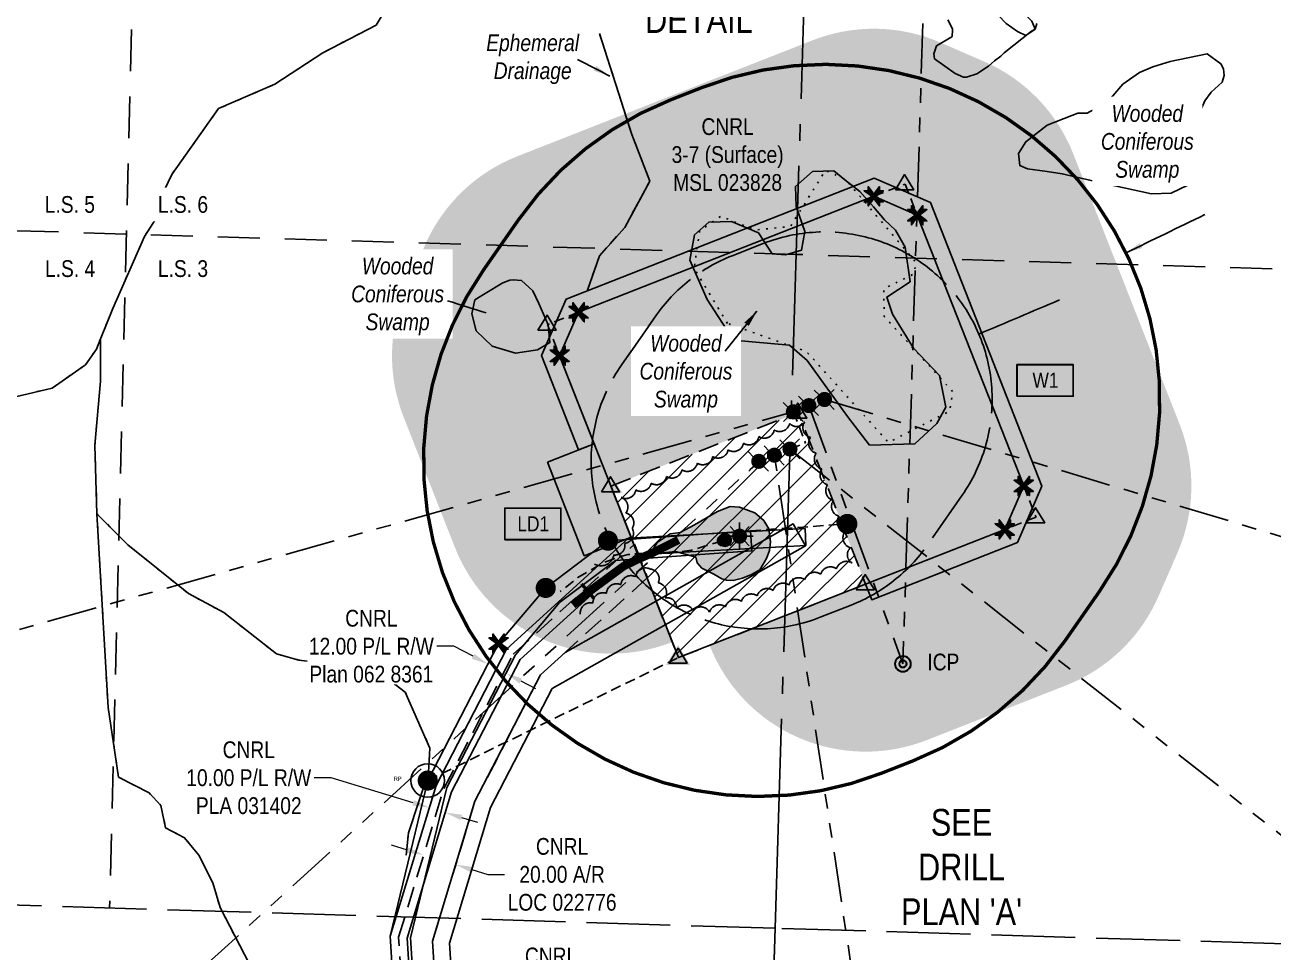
# Model space of a CAD drawing. Extents: x 357117 to 366258, y 6049523 to 6057149.
# Drawn here: x 357695 to 358439, y 6052870 to 6053423 of the extents above; entities that cross this region are included whole.
import ezdxf
from ezdxf.enums import TextEntityAlignment as Align

# ---------------------------------------------------------------- set-up
doc = ezdxf.new("R2018")
doc.units = 0
doc.header["$LTSCALE"] = 5
doc.header["$PDSIZE"] = 0.5
for name, pattern in [('0', [1, 1, 0]), ('foc-ACCESSROAD', [3.75, 2.5, -1.25]), ('foc-BUFFER', [16.75, 15, -1.75]), ('foc-DRILLPATH', [14.75, 6, -1.75, 1.75, -1.75, 1.75, -1.75]), ('foc-LSD', [8, 5, -3]), ('foc-QUARTERLINE', [33, 25, -3, 2, -3]), ('foc-TIELINE', [1.875, 1.25, -0.625]), ('foc-TOPO', [1, 0.2, -0.8]), ('foc-TRAV', [1.875, 1.25, -0.625]), ('foc-UNSURVEYED', [12.5, 10, -2.5]), ('foc-WHEELTRACKS', [2, 0.4, -1.6]), ('UG_PIPE', [1.875, 1.25, -0.625])]:
    doc.linetypes.add(name, pattern=pattern)
doc.layers.get('Defpoints').update_dxf_attribs({"color": 9})
for name, color, linetype in [('35', 37, 'Continuous'), ('AS-PIPE-UG', 44, 'UG_PIPE'), ('AS-ROADS', 254, 'Continuous'), ('AS-SYMBOL', 7, 'Continuous'), ('AUX-BUFFER', 7, 'foc-BUFFER'), ('C-AR', 13, 'foc-ACCESSROAD'), ('C-RW', 13, 'Continuous'), ('C-WS', 13, 'foc-ACCESSROAD'), ('C-WS-S', 8, 'Continuous'), ('L-BD', 7, 'Continuous'), ('L-DETAIL-T', 3, 'Continuous'), ('L-MON', 1, 'Continuous'), ('L-QSEC', 8, 'foc-QUARTERLINE'), ('L-SECTION-LSD', 7, 'foc-LSD'), ('L-TIE', 7, 'foc-TIELINE'), ('L-USEC', 7, 'foc-UNSURVEYED'), ('P-BUFFER-H 30m', 51, 'Continuous'), ('P-PDRILLPATH', 12, 'foc-DRILLPATH'), ('P-PROPOSED', 10, 'Continuous'), ('P-PROPOSED-EXISTING-H', 59, 'Continuous'), ('P-PROPOSED-H', 21, 'Continuous'), ('P-TEMP-BLOCKS', 250, 'Continuous'), ('P-TEMP-BLUE', 146, 'Continuous'), ('P-TRAV', 4, 'foc-TRAV'), ('T-BUSH', 110, '0'), ('T-TIE', 201, 'foc-TIELINE'), ('T-VEGETATION CHANGE', 104, 'foc-TOPO'), ('T-WATER-P3', 160, 'foc-WHEELTRACKS'), ('WATERCOURSE', 146, 'foc-TIELINE'), ('WETLAND', 143, 'Continuous'), ('WETLAND-T', 146, 'Continuous')]:
    doc.layers.add(name, color=color, linetype=linetype)
for name, color, linetype, lineweight in [('AS-GENERAL', 48, 'Continuous', 18), ('C-AR-T', 13, 'Continuous', 9), ('C-RW-T', 13, 'Continuous', 9), ('C-WS-T', 13, 'Continuous', 9)]:
    doc.layers.add(name, color=color, linetype=linetype, lineweight=lineweight)
doc.layers.add('P-TEMP-BLUE-H', color=7, linetype='Continuous', true_color=0x99e6ff)
doc.styles.add('100L', font='ARIALN.TTF', dxfattribs={"height": 11})
doc.styles.add('80CG', font='ARIALN.TTF', dxfattribs={"height": 10})
doc.styles.add('80L', font='ARIALN.TTF', dxfattribs={"height": 10})
doc.styles.add('foc-LtypeFont', font='ARIALN.TTF', dxfattribs={"height": 7.35})
doc.styles.get("Standard").update_dxf_attribs({"font": 'ARIALN.TTF'})
doc.linetypes.add('foc-TOPO-flowdirection-NOLINE', pattern='A,0,[">",foc-LtypeFont,S=0.3,R=0,X=0,Y=-0.945],-20,[">",foc-LtypeFont,S=0.3,R=0,X=0,Y=-0.945],0', length=20)
doc.dimstyles.new('CG2011', dxfattribs={"dimscale": 5, "dimtxt": 9, "dimasz": 2, "dimexe": 0.2, "dimexo": 0.0625, "dimgap": 0.5, "dimtad": 0, "dimtih": 1, "dimtoh": 1, "dimzin": 0, "dimdsep": 46, "dimtxsty": '80CG', "dimcen": 0.1, "dimse1": 1, "dimse2": 1, "dimclrd": 256, "dimclrt": 256, "dimaunit": 1, "dimadec": 4, "dimazin": 0, "dimtfac": 0.06, "dimtofl": 0, "dimtmove": 0, "dimatfit": 1, "dimfxl": 0.2, "dimtolj": 1, "dimtzin": 0, "dimlwd": -1, "dimarcsym": 0})
doc.dimstyles.new('Compass 5 000', dxfattribs={"dimscale": 5, "dimtxt": 9, "dimasz": 2, "dimexe": 0.2, "dimexo": 0.0625, "dimgap": 0.5, "dimtad": 0, "dimtih": 1, "dimtoh": 1, "dimzin": 0, "dimdsep": 46, "dimtxsty": '80CG', "dimcen": 0.1, "dimse1": 1, "dimse2": 1, "dimclrd": 256, "dimclrt": 256, "dimaunit": 1, "dimadec": 4, "dimazin": 0, "dimtfac": 0.06, "dimtofl": 0, "dimtmove": 0, "dimatfit": 1, "dimfxl": 0.2, "dimtolj": 1, "dimtzin": 0, "dimlwd": -1, "dimarcsym": 0})

# ---------------------------------------------------------------- blocks, each defined once
blk = doc.blocks.new('fdia')
at = {"color": 255, "const_width": 1}
blk.add_lwpolyline([(-0.5, 0, 1), (0.5, 0, 1)], format="xyb", close=True, dxfattribs=at)
blk = doc.blocks.new('Fdiaa')
blk.add_blockref('fdia', (0, 0))
blk = doc.blocks.new('fdib')
at = {"color": 1, "const_width": 1.6}
blk.add_lwpolyline([(-0.4, 0, 1), (0.4, 0, 1)], format="xyb", close=True, dxfattribs=at)
at = {"color": 1}
blk.add_circle((0, 0), 0.8, dxfattribs=at)
blk = doc.blocks.new('Fdibb')
blk.add_blockref('fdib', (0, 0))
blk = doc.blocks.new('fdicc')
for name in ['Fdibb', 'Fdiaa']:
    blk.add_blockref(name, (0, 0))
blk = doc.blocks.new('FDI')
blk.add_blockref('fdicc', (0, 0))
blk = doc.blocks.new('TRIA')
blk.add_hatch(color=255).paths.add_polyline_path([(-0.04, 1.52), (-1.47, -0.87), (1.39, -0.87)])
blk = doc.blocks.new('TRIAA')
blk.add_blockref('TRIA', (0, 0))
blk = doc.blocks.new('TRIB')
at = {"color": 1}
blk.add_lwpolyline([(-1.12, -0.67), (-0.04, 1.13), (1.04, -0.67)], close=True, dxfattribs=at)
blk = doc.blocks.new('TRIBB')
blk.add_blockref('TRIB', (0, 0))
blk = doc.blocks.new('TRICC')
for name in ['TRIAA', 'TRIBB']:
    blk.add_blockref(name, (0, 0))
blk = doc.blocks.new('plspike')
blk.add_blockref('TRICC', (0, 0))
blk = doc.blocks.new('PIG')
h = blk.add_hatch(color=255)
h.dxf.hatch_style = 1
edge = h.paths.add_edge_path()
edge.add_arc((0, 0), 0.85, 0, 360)
at = {"layer": 'AS-SYMBOL'}
h = blk.add_hatch(color=13, dxfattribs=at)
h.dxf.hatch_style = 1
h.paths.add_polyline_path([(-0.1, 0, 1), (-0.55, 0, 1)])
h = blk.add_hatch(color=13, dxfattribs=at)
h.dxf.hatch_style = 1
h.paths.add_polyline_path([(0.1, 0, 1), (0.55, 0, 1)])
at = {"layer": 'AS-SYMBOL', "color": 13}
for centre, radius in [((0, 0), 0.75), ((-0.33, 0), 0.225), ((0.33, 0), 0.225)]:
    blk.add_circle(centre, radius, dxfattribs=at)
blk = doc.blocks.new('RISER')
h = blk.add_hatch(color=255)
h.dxf.hatch_style = 1
edge = h.paths.add_edge_path()
edge.add_arc((0, 0), 0.7, 0, 360)
blk.add_hatch(color=13).paths.add_polyline_path([(0.58, -0.15), (-0.58, -0.15, 0.774597)])
at = {"color": 13}
blk.add_line((-0.58, -0.15), (0.58, -0.15), dxfattribs=at)
blk.add_circle((0, 0), 0.6, dxfattribs=at)
blk = doc.blocks.new('WC')
at = {"layer": 'L-MON'}
h = blk.add_hatch(color=255, dxfattribs=at)
h.dxf.hatch_style = 1
edge = h.paths.add_edge_path()
edge.add_arc((0, 0), 0.9, 0, 360)
at = {"layer": 'L-MON', "color": 240, "flags": 128}
for points in [[(-0.62, 0.5), (-1.23, 1.12)], [(0.52, 0.61), (1.13, 1.21)], [(-1.18, -1.18), (-0.56, -0.57)], [(1.16, -1.18), (0.56, -0.57)]]:
    blk.add_lwpolyline(points, dxfattribs=at)
at = {"layer": 'L-MON', "color": 240}
for radius in [0.8, 0.373]:
    blk.add_circle((0, 0), radius, dxfattribs=at)
blk = doc.blocks.new('TEMP')
h = blk.add_hatch(color=255)
h.dxf.hatch_style = 1
h.paths.add_polyline_path([(0, 0.25), (-0.67, 1.15), (-0.67, 0.67), (-1.15, 0.67), (-0.25, 0), (-1.15, -0.67), (-0.67, -0.67), (-0.67, -1.15), (0, -0.25), (0.67, -1.15), (0.67, -0.67), (1.15, -0.67), (0.25, 0), (1.15, 0.67), (0.67, 0.67), (0.67, 1.15)])
h.paths.add_polyline_path([(0.57, 0.85), (0.57, 0.57), (0.85, 0.57), (0.08, 0), (0.85, -0.57), (0.57, -0.57), (0.57, -0.85), (0, -0.08), (-0.57, -0.85), (-0.57, -0.57), (-0.85, -0.57), (-0.08, 0), (-0.85, 0.57), (-0.57, 0.57), (-0.57, 0.85), (0, 0.08)], flags=16)
h = blk.add_hatch(color=1)
h.dxf.hatch_style = 1
h.paths.add_polyline_path([(0, 0.08), (-0.57, 0.85), (-0.57, 0.57), (-0.85, 0.57), (-0.08, 0), (-0.85, -0.57), (-0.57, -0.57), (-0.57, -0.85), (0, -0.08), (0.57, -0.85), (0.57, -0.57), (0.85, -0.57), (0.08, 0), (0.85, 0.57), (0.57, 0.57), (0.57, 0.85)])
at = {"color": 1}
for p, q in [((-0.08, 0), (0.08, 0)), ((0, 0.08), (0, -0.08))]:
    blk.add_line(p, q, dxfattribs=at)
at = {"color": 255, "flags": 128}
blk.add_lwpolyline([(-0.25, 0), (-1.15, 0.67), (-0.67, 0.67), (-0.67, 1.15), (0, 0.25), (0.67, 1.15), (0.67, 0.67), (1.15, 0.67), (0.25, 0), (1.15, -0.67), (0.67, -0.67), (0.67, -1.15), (0, -0.25), (-0.67, -1.15), (-0.67, -0.67), (-1.15, -0.67)], close=True, dxfattribs=at)
at = {"color": 1, "flags": 128}
blk.add_lwpolyline([(-0.08, 0), (-0.85, 0.57), (-0.57, 0.57), (-0.57, 0.85), (0, 0.08), (0.57, 0.85), (0.57, 0.57), (0.85, 0.57), (0.08, 0), (0.85, -0.57), (0.57, -0.57), (0.57, -0.85), (0, -0.08), (-0.57, -0.85), (-0.57, -0.57), (-0.85, -0.57)], close=True, dxfattribs=at)
blk = doc.blocks.new('*D47')
at = {"layer": 'C-RW-T', "transparency": 16777216}
for p, q in [((357950.49, 6053052.23), (357940.49, 6053052.23)), ((357962.06, 6053046.25), (357950.49, 6053052.23)), ((357990.48, 6053031.55), (357999.36, 6053026.96))]:
    blk.add_line(p, q, dxfattribs=at)
for points in [[(357962.82, 6053047.73), (357961.29, 6053044.77), (357970.94, 6053041.65)], [(357991.24, 6053033.03), (357989.71, 6053030.07), (357981.6, 6053036.15)]]:
    blk.add_solid(points, dxfattribs=at)
at = {"layer": 'Defpoints', "color": 0, "transparency": 16777216}
for p in [(357970.94, 6053041.65), (357960.19, 6053020.87), (357970.85, 6053015.36)]:
    blk.add_point(p, dxfattribs=at)
at = {"layer": 'C-RW-T', "transparency": 16777216, "insert": (357901.4, 6053052.23), "char_height": 10, "attachment_point": 5, "style": '80CG', "bg_fill": 3, "box_fill_scale": 1.1, "bg_fill_color": 256, "bg_fill_true_color": 13158600, "bg_fill_transparency": 0}
blk.add_mtext('\\A1;CNRL\\P12.00 P/L R/W\\PPlan 062 8361', dxfattribs=at)
blk = doc.blocks.new('plbh')
at = {"layer": 'L-MON'}
h = blk.add_hatch(color=255, dxfattribs=at)
h.dxf.hatch_style = 1
edge = h.paths.add_edge_path()
edge.add_arc((0, 0), 1.16, 0, 360)
h = blk.add_hatch(color=256, dxfattribs=at)
h.dxf.hatch_style = 1
h.paths.add_polyline_path([(-0.96, 0, 1), (0.96, 0, 1)])
h.paths.add_polyline_path([(0.91, 0, -1), (-0.91, 0, -1)], flags=16)
h.paths.add_polyline_path([(0.45, 0, -1), (-0.45, 0, -1)], flags=0)
h = blk.add_hatch(color=256, dxfattribs=at)
h.dxf.hatch_style = 1
h.paths.add_polyline_path([(-0.45, 0, 1), (0.45, 0, 1)])
h.paths.add_polyline_path([(0.4, 0, -1), (-0.4, 0, -1)], flags=16)
at = {"layer": 'L-MON', "color": 240}
for radius in [0.96, 0.91, 0.45, 0.4]:
    blk.add_circle((0, 0), radius, dxfattribs=at)
blk = doc.blocks.new('ICP_text')
at = {"color": 14, "insert": (-10.78, -0.47), "char_height": 10, "attachment_point": 5, "style": '80L', "bg_fill": 1, "box_fill_scale": 1.15, "bg_fill_color": 255, "bg_fill_transparency": 0}
blk.add_mtext_dynamic_manual_height_columns('\\pxqc;ICP', width=19.0702, gutter_width=47.5, heights=[0], dxfattribs=at)
blk = doc.blocks.new('GAS')
h = blk.add_hatch(color=255)
h.dxf.hatch_style = 1
edge = h.paths.add_edge_path()
edge.add_arc((0, 0), 0.9, 0, 360)
for p, q in [((0, 0.81), (0, 1.62)), ((-0.81, 0), (-1.62, 0)), ((-0.57, 0.57), (-1.14, 1.14)), ((0.57, 0.57), (1.14, 1.14)), ((1.62, 0), (0.81, 0)), ((-0.57, -0.57), (-1.14, -1.14)), ((0, -0.81), (0, -1.62)), ((1.14, -1.14), (0.57, -0.57))]:
    blk.add_line(p, q)
blk.add_circle((0, 0), 0.8)
blk = doc.blocks.new('Temp_Area5')
at = {"true_color": 0x99e6ff}
h = blk.add_hatch(color=141, dxfattribs=at)
h.dxf.hatch_style = 1
h.paths.add_polyline_path([(-16.83, -9.44), (16.33, -9.44), (16.33, 9.05), (-16.83, 9.05)])
at = {"color": 250}
for points in [[(-17.03, -9.64), (16.53, -9.64), (16.53, 9.25), (-17.03, 9.25)], [(-16.93, -9.54), (16.43, -9.54), (16.43, 9.15), (-16.93, 9.15)]]:
    blk.add_lwpolyline(points, close=True, dxfattribs=at)
at = {"color": 250, "style": '80L'}
blk.add_attdef('TEMPORARY', text='', height=9, dxfattribs=at).set_placement((0, -0.15), align=Align.MIDDLE_CENTER)
blk = doc.blocks.new('*D79')
at = {"layer": 'C-RW-T', "transparency": 16777216}
for p, q in [((357877.38, 6052973.77), (357867.38, 6052973.77)), ((357926.36, 6052958.87), (357877.38, 6052973.77)), ((357955.06, 6052950.14), (357964.63, 6052947.24))]:
    blk.add_line(p, q, dxfattribs=at)
for points in [[(357926.84, 6052960.47), (357925.87, 6052957.28), (357935.93, 6052955.96)], [(357955.54, 6052951.74), (357954.57, 6052948.55), (357945.49, 6052953.05)]]:
    blk.add_solid(points, dxfattribs=at)
at = {"layer": 'Defpoints', "color": 0, "transparency": 16777216}
for p in [(357935.93, 6052955.96), (357934.37, 6052950.84), (357943.93, 6052947.93)]:
    blk.add_point(p, dxfattribs=at)
at = {"layer": 'C-RW-T', "transparency": 16777216, "insert": (357828.3, 6052973.77), "char_height": 10, "attachment_point": 5, "style": '80CG'}
blk.add_mtext('\\A1;CNRL\\P10.00 P/L R/W\\PPLA 031402', dxfattribs=at)
blk = doc.blocks.new('*D81')
at = {"layer": 'C-AR-T', "transparency": 16777216}
for p, q in [((357923, 6052930.66), (357913.44, 6052933.57)), ((357961.27, 6052919.02), (357970.83, 6052916.11)), ((357970.83, 6052916.11), (357980.83, 6052916.11))]:
    blk.add_line(p, q, dxfattribs=at)
for points in [[(357923.49, 6052932.25), (357922.52, 6052929.06), (357932.57, 6052927.75)], [(357961.75, 6052920.61), (357960.78, 6052917.43), (357951.7, 6052921.93)]]:
    blk.add_solid(points, dxfattribs=at)
at = {"layer": 'Defpoints', "color": 0, "transparency": 16777216}
for p in [(357932.06, 6052926.08), (357951.7, 6052921.93), (357951.19, 6052920.26)]:
    blk.add_point(p, dxfattribs=at)
at = {"layer": 'C-AR-T', "transparency": 16777216, "insert": (358015.13, 6052916.11), "char_height": 10, "attachment_point": 5, "style": '80CG'}
blk.add_mtext('\\A1;CNRL\\P20.00 A/R\\PLOC 022776', dxfattribs=at)
blk = doc.blocks.new('*U82')
at = {"layer": '35', "color": 3}
blk.add_circle((0, 0), 10, dxfattribs=at)
at = {"layer": '35', "color": 3, "lineweight": 30, "flags": 104}
blk.add_attdef('RP', text='', height=10, dxfattribs=at).set_placement((-20.31, 2.32), align=Align.MIDDLE_CENTER)
blk = doc.blocks.new('*D83')
at = {"layer": 'C-RW-T', "transparency": 16777216}
for p, q in [((357929.58, 6052848.25), (357919.6, 6052847.62)), ((357959.52, 6052850.13), (357969.5, 6052850.75))]:
    blk.add_line(p, q, dxfattribs=at)
for points in [[(357929.47, 6052849.91), (357929.68, 6052846.59), (357939.56, 6052848.88)], [(357959.41, 6052851.79), (357959.62, 6052848.46), (357949.54, 6052849.5)]]:
    blk.add_solid(points, dxfattribs=at)
at = {"layer": 'Defpoints', "color": 0, "transparency": 16777216}
for p in [(357949.54, 6052849.5), (357939.73, 6052846.15), (357949.71, 6052846.77)]:
    blk.add_point(p, dxfattribs=at)
at = {"layer": 'C-RW-T', "transparency": 16777216, "insert": (358008.58, 6052850.75), "char_height": 10, "attachment_point": 5, "style": '80CG'}
blk.add_mtext('\\A1;CNRL\\P10.00 P/L R/W\\PPLA 250004', dxfattribs=at)

msp = doc.modelspace()

# ---------------------------------------------------------------- hatches: boundary and pattern name
at = {"layer": 'AS-ROADS'}
h = msp.add_hatch(color=256, dxfattribs=at)
h.dxf.hatch_style = 1
h.paths.add_polyline_path([(358071.732, 6053114.229), (358067.919, 6053107.529), (358073.258, 6053107.861), (358082.69, 6053108.798), (358094.867, 6053105.349), (358095.63, 6053102.106), (358098.518, 6053098.762), (358105.711, 6053095.292), (358110.484, 6053092.491), (358113.163, 6053091.704), (358117.122, 6053091.471), (358122.718, 6053092.914), (358128.153, 6053095.03), (358133.004, 6053097.889), (358137.101, 6053104.55), (358138.842, 6053109.407), (358139.484, 6053114.492), (358138.437, 6053122.336), (358135.473, 6053127.221), (358130.076, 6053131.785), (358120.86, 6053135.222), (358115.284, 6053135.568), (358107.75, 6053132.72), (358094.007, 6053124.655), (358085.475, 6053120.061), (358079.55, 6053119.394)])
at = {"layer": 'P-BUFFER-H 30m'}
h = msp.add_hatch(color=256, dxfattribs=at)
h.dxf.hatch_style = 1
edge = h.paths.add_edge_path()
edge.add_line((358080.83, 6053054.754), (358013.684, 6053225.564))
edge.add_line((358013.684, 6053225.564), (358024.981, 6053251.495))
edge.add_line((358024.981, 6053251.495), (358200.996, 6053320.686))
edge.add_line((358200.996, 6053320.686), (358226.926, 6053309.389))
edge.add_line((358226.926, 6053309.389), (358290.412, 6053147.888))
edge.add_line((358290.412, 6053147.888), (358279.115, 6053121.958))
edge.add_line((358279.115, 6053121.958), (358103.094, 6053052.765))
edge.add_arc((358196.132, 6053089.337), 99.968, 201.4597, 291.4597)
edge.add_line((358232.705, 6052996.3), (358315.688, 6053028.921))
edge.add_arc((358279.115, 6053121.958), 99.968, 291.4597, 336.4597)
edge.add_line((358370.763, 6053082.031), (358382.06, 6053107.962))
edge.add_arc((358290.412, 6053147.888), 99.968, 336.4597, 381.4597)
edge.add_line((358383.449, 6053184.461), (358319.963, 6053345.962))
edge.add_arc((358226.926, 6053309.389), 99.968, 21.4597, 66.4597)
edge.add_line((358266.852, 6053401.037), (358240.922, 6053412.334))
edge.add_arc((358200.996, 6053320.686), 99.968, 66.4597, 111.4597)
edge.add_line((358164.423, 6053413.723), (357988.408, 6053344.532))
edge.add_arc((358024.981, 6053251.495), 99.968, 111.4597, 156.4597)
edge.add_line((357933.333, 6053291.421), (357922.036, 6053265.491))
edge.add_arc((358013.684, 6053225.564), 99.968, 156.4597, 201.4597)
edge.add_line((357920.647, 6053188.991), (357951.22, 6053111.218))
edge.add_arc((358044.257, 6053147.791), 99.968, 201.4597, 291.4597)
at = {"layer": 'P-PROPOSED-EXISTING-H'}
h = msp.add_hatch(dxfattribs=at)
h.set_pattern_fill('ANSI31', color=256, scale=3.498865)
h.set_pattern_definition([(45, (116.094, 1962.365), (-7.85517671, 7.85517671), [])])
h.paths.add_polyline_path([(358044.257, 6053147.791), (358155.902, 6053191.678), (358196.132, 6053089.337), (358084.487, 6053045.45)])
at = {"layer": 'P-PROPOSED-H'}
h = msp.add_hatch(color=256, dxfattribs=at)
h.dxf.hatch_style = 1
h.paths.add_polyline_path([(358024.981, 6053251.495), (358013.684, 6053225.564), (358044.257, 6053147.791), (358155.902, 6053191.678), (358196.132, 6053089.337), (358279.115, 6053121.958), (358290.412, 6053147.888), (358226.926, 6053309.389), (358200.996, 6053320.686)])
at = {"layer": 'P-TEMP-BLUE-H'}
h = msp.add_hatch(color=256, dxfattribs=at)
h.dxf.hatch_style = 1
h.paths.add_polyline_path([(358034.315, 6053173.082), (358013.684, 6053225.564), (358024.981, 6053251.495), (358200.996, 6053320.686), (358226.926, 6053309.389), (358290.412, 6053147.888), (358279.115, 6053121.958), (358196.132, 6053089.337), (358199.789, 6053080.034), (358286.626, 6053114.169), (358301.23, 6053147.692), (358234.715, 6053316.9), (358201.192, 6053331.504), (358017.47, 6053259.284), (358002.866, 6053225.761), (358025.011, 6053169.425)])
h = msp.add_hatch(color=256, dxfattribs=at)
h.dxf.hatch_style = 1
h.paths.add_polyline_path([(358006.404, 6053162.11), (358028.347, 6053106.288), (358056.259, 6053117.26), (358034.315, 6053173.082)])

# ---------------------------------------------------------------- linework, layer by layer
at = {"layer": 'AS-GENERAL', "const_width": 1.999, "flags": 128}
msp.add_lwpolyline([(358026.72, 6053089.468), (358033.98, 6053080.936)], dxfattribs=at)
at = {"layer": 'AS-PIPE-UG', "flags": 128}
msp.add_lwpolyline([(358110.748, 6053115.19), (358100.002, 6053111.901), (358092.337, 6053109.576), (358083.991, 6053108.3), (358076.288, 6053107.454), (358068.869, 6053107.497), (358059.343, 6053107.569), (358054.457, 6053106.939), (358050.031, 6053105.801), (358039.639, 6053102.178), (358024.608, 6053093.214), (358014.043, 6053084.843)], dxfattribs=at)
at = {"layer": 'AS-ROADS', "flags": 128}
msp.add_lwpolyline([(358071.732, 6053114.229), (358067.919, 6053107.529), (358073.258, 6053107.861), (358082.69, 6053108.798), (358094.867, 6053105.349), (358095.63, 6053102.106), (358098.518, 6053098.762), (358105.711, 6053095.292), (358110.484, 6053092.491), (358113.163, 6053091.704), (358117.122, 6053091.471), (358122.718, 6053092.914), (358128.153, 6053095.03), (358133.004, 6053097.889), (358137.101, 6053104.55), (358138.842, 6053109.407), (358139.484, 6053114.492), (358138.437, 6053122.336), (358135.473, 6053127.221), (358130.076, 6053131.785), (358120.86, 6053135.222), (358115.284, 6053135.568), (358107.75, 6053132.72), (358094.007, 6053124.655), (358085.475, 6053120.061), (358079.55, 6053119.394)], close=True, dxfattribs=at)
at = {"layer": 'AS-ROADS', "const_width": 4.998, "flags": 128}
msp.add_lwpolyline([(358021.543, 6053076.915), (358033.614, 6053086.604), (358047.94, 6053097.161), (358051.778, 6053099.997), (358060.071, 6053104.049), (358068.887, 6053107.851), (358084.528, 6053115.66)], dxfattribs=at)
at = {"layer": 'C-AR'}
msp.add_lwpolyline([(357946.175, 6052424.335), (357917.654, 6052878.699), (357944.605, 6052967.321), (357986.06, 6053047.515), (358058.283, 6053113.13), (358066.102, 6053093.221), (358002.168, 6053035.136), (357963.203, 6052959.759), (357937.835, 6052876.342), (357966.129, 6052425.588)], dxfattribs=at)
at = {"layer": 'C-RW'}
msp.add_lwpolyline([(357951.164, 6052424.648), (357922.699, 6052878.109), (357949.255, 6052965.43), (357990.087, 6053044.42), (358058.83, 6053106.874), (358160.561, 6053112.438), (358160.015, 6053122.42), (358054.737, 6053116.662), (357982.033, 6053050.609), (357939.956, 6052969.211), (357912.609, 6052879.288), (357941.187, 6052424.022)], dxfattribs=at)
at = {"layer": 'C-RW', "flags": 128}
for points in [[(357976.141, 6052425.667), (357947.925, 6052875.163), (357972.502, 6052955.979), (358009.204, 6053026.978), (358160.237, 6053112.25), (358152.865, 6053125.307), (358016.966, 6053048.581), (358002.168, 6053035.136), (357963.203, 6052959.759), (357937.835, 6052876.342), (357966.153, 6052425.204)], [(358127.412, 6053121.166), (358042.483, 6053115.208), (358005.396, 6053087.049), (357977.231, 6053053.926), (357935.005, 6052972.146), (357912.609, 6052879.288), (357941.185, 6052424.046), (357948.446, 6052182.089), (357953.954, 6051997.077), (357957.539, 6051876.478)], [(358127.412, 6053121.166), (358128.251, 6053109.2), (358046.889, 6053103.492), (358013.69, 6053078.284), (357987.259, 6053047.202), (357946.328, 6052967.927), (357924.695, 6052878.234), (357953.17, 6052424.602), (357960.437, 6052182.449), (357965.945, 6051997.434), (357969.743, 6051869.659)]]:
    msp.add_lwpolyline(points, dxfattribs=at)
at = {"layer": 'C-WS', "flags": 128}
msp.add_lwpolyline([(358044.257, 6053147.791), (358155.902, 6053191.678), (358196.132, 6053089.337), (358084.487, 6053045.45), (358044.257, 6053147.791)], dxfattribs=at)
at = {"layer": 'L-QSEC', "flags": 128}
for points in [[(358142.111, 6052884.037), (358167.279, 6053687.966)], [(358142.111, 6052884.037), (358116.949, 6052080.087)]]:
    msp.add_lwpolyline(points, dxfattribs=at)
at = {"layer": 'L-SECTION-LSD', "flags": 128}
for points in [[(357765.482, 6053700.197), (357745.277, 6052896.12)], [(358154.695, 6053286.001), (357351.045, 6053310.459)], [(358958.339, 6053261.534), (358154.695, 6053286.001)]]:
    msp.add_lwpolyline(points, dxfattribs=at)
at = {"layer": 'L-TIE', "flags": 128}
msp.add_lwpolyline([(357935.005, 6052972.146), (358084.487, 6053045.45)], dxfattribs=at)
at = {"layer": 'L-USEC', "flags": 128}
for points in [[(358142.111, 6052884.037), (357338.392, 6052908.51)], [(358945.827, 6052859.564), (358142.111, 6052884.037)]]:
    msp.add_lwpolyline(points, dxfattribs=at)
at = {"layer": 'P-PDRILLPATH', "flags": 128}
for points in [[(358162.332, 6053195.804), (358218.38, 6053041.737), (358309.169, 6055957.867)], [(358171.628, 6053199.461), (358750.96, 6053025.52), (358841.749, 6055941.639)], [(358151.03, 6053169.884), (358741.008, 6052705.778), (358650.34, 6049789.517)], [(357575.398, 6049822.209), (357667.097, 6052738.478), (358132.422, 6053162.57)], [(358117.759, 6049805.714), (358208.428, 6052721.995), (358141.726, 6053166.227)]]:
    msp.add_lwpolyline(points, dxfattribs=at)
at = {"layer": 'P-TEMP-BLUE', "flags": 128}
for points in [[(358034.315, 6053173.082), (358013.684, 6053225.564), (358024.981, 6053251.495), (358200.996, 6053320.686), (358226.926, 6053309.389), (358290.412, 6053147.888), (358279.115, 6053121.958), (358196.132, 6053089.337), (358199.789, 6053080.034), (358286.626, 6053114.169), (358301.23, 6053147.692), (358234.715, 6053316.9), (358201.192, 6053331.504), (358017.47, 6053259.284), (358002.866, 6053225.761), (358025.011, 6053169.425)], [(358006.404, 6053162.11), (358028.347, 6053106.288), (358056.259, 6053117.26), (358034.315, 6053173.082)]]:
    msp.add_lwpolyline(points, close=True, dxfattribs=at)
at = {"layer": 'P-TRAV'}
for p, q in [((358200.996, 6053320.686), (358219.609, 6053328.003)), ((358219.609, 6053328.003), (358226.926, 6053309.389)), ((358024.981, 6053251.495), (358006.367, 6053244.178)), ((358006.367, 6053244.178), (358013.684, 6053225.564)), ((358290.412, 6053147.888), (358297.729, 6053129.275)), ((358297.729, 6053129.275), (358279.115, 6053121.958))]:
    msp.add_line(p, q, dxfattribs=at)
at = {"layer": 'P-TRAV', "flags": 128}
msp.add_lwpolyline([(358127.412, 6053121.166), (358185.251, 6053125.224)], dxfattribs=at)
at = {"layer": 'T-BUSH', "flags": 128}
msp.add_lwpolyline([(358026.001, 6053071.462, -0.5205671), (358033.52, 6053078.05, -0.5205671), (358041.591, 6053083.881, -0.5205671), (358050.169, 6053089.013, -0.5205671), (358058.983, 6053093.721, -0.5205671), (358067.883, 6053098.273, -0.5205671), (358072.438, 6053090.126, -0.5205671), (358076.683, 6053081.076, -0.5205671), (358083.26, 6053074.82, -0.5205671), (358093.185, 6053073.628, -0.5205671), (358103.113, 6053072.596, -0.5205671), (358112.578, 6053075.808, -0.5205671), (358122.038, 6053079.042, -0.5205671), (358131.497, 6053082.276, -0.5205671), (358140.956, 6053085.51, -0.5205671), (358150.415, 6053088.744, -0.5205671), (358159.875, 6053091.978, -0.5205671), (358169.334, 6053095.212, -0.5205671), (358178.793, 6053098.445, -0.5205671), (358188.194, 6053101.807, -0.5205671), (358187.133, 6053111.022, -0.5205671), (358183.72, 6053120.418, -0.5205671), (358180.307, 6053129.814, -0.5205671), (358176.893, 6053139.21, -0.5205671), (358173.48, 6053148.606, -0.5205671), (358170.067, 6053158.002, -0.5205671), (358166.654, 6053167.398, -0.5205671), (358163.241, 6053176.794, -0.5205671), (358159.79, 6053186.174, -0.5205671), (358150.844, 6053185.226, -0.5205671), (358141.668, 6053181.259, -0.5205671), (358132.492, 6053177.292, -0.5205671), (358123.316, 6053173.325, -0.5205671), (358114.141, 6053169.357, -0.5205671), (358104.965, 6053165.39, -0.5205671), (358095.789, 6053161.423, -0.5205671), (358086.613, 6053157.455, -0.5205671), (358077.437, 6053153.488, -0.5205671), (358068.261, 6053149.521, -0.5205671), (358059.086, 6053145.554, -0.5205671), (358050.309, 6053141.042, -0.5205671), (358053.109, 6053131.738, -0.5205671), (358056.967, 6053122.567, -0.5205671), (358052.526, 6053113.611, -0.5205671), (358046.017, 6053106.752, -0.5205671), (358034.536, 6053101.26, -0.5205671)], format="xyb", dxfattribs=at)
at = {"layer": 'T-TIE', "flags": 128}
for points in [[(358153.02, 6053192.148), (358160.334, 6053173.54)], [(358151.03, 6053169.884), (358160.334, 6053173.54)]]:
    msp.add_lwpolyline(points, dxfattribs=at)
at = {"layer": 'T-VEGETATION CHANGE', "flags": 128}
msp.add_lwpolyline([(358113.71, 6053244.868), (358093.858, 6053277.721), (358097.146, 6053300.036), (358109.708, 6053308.759), (358130.227, 6053300.573), (358151.252, 6053302.614), (358172.214, 6053336.108), (358184.271, 6053330.628), (358226.223, 6053281.23), (358224.949, 6053274.443), (358206.968, 6053265.521), (358207.231, 6053248.985), (358248.124, 6053204.043), (358246.317, 6053192.564), (358209.711, 6053173.858), (358160.896, 6053228.052)], close=True, dxfattribs=at)
at = {"layer": 'T-WATER-P3', "flags": 128}
for points in [[(357423.717, 6053194.736), (357430.367, 6053197.636), (357452.48, 6053217.444), (357460.191, 6053227.383), (357473.341, 6053238.27), (357493.276, 6053239.498), (357496.412, 6053239.69), (357516.987, 6053233.636), (357525.238, 6053231.208), (357530.983, 6053229.519), (357550.652, 6053222.128), (357552.684, 6053221.651), (357566.443, 6053211.798), (357574.413, 6053212.507), (357596.574, 6053223.536), (357625.074, 6053215.755), (357647.576, 6053205.984), (357659.795, 6053198.354), (357674.735, 6053197.703), (357711.077, 6053206.301), (357730.918, 6053220.179), (357737.449, 6053229.439), (357739.918, 6053235.614), (357740.106, 6053236.083), (357747.17, 6053253.755), (357766.134, 6053296.7), (357772.955, 6053307.319), (357773.486, 6053314.919), (357782.336, 6053333.696), (357810.269, 6053373.043), (357843.871, 6053387.52), (357872.463, 6053406.326), (357904.245, 6053422.832), (357923.437, 6053454.729), (357955.189, 6053473.045), (357992.541, 6053473.284), (357996.821, 6053475.764), (358003.513, 6053518.89), (358019.376, 6053553.105), (358037.698, 6053585.672), (358062.481, 6053612.348), (358076.482, 6053643.986), (358100.145, 6053678.17), (358124.057, 6053702.328), (358145.888, 6053716.054), (358182.341, 6053742.81), (358189.622, 6053746.341), (358216.813, 6053747.969), (358222.873, 6053749.838), (358252.176, 6053768.565), (358272.226, 6053784.786)], [(357845.987, 6052555.024), (357850.77, 6052600.703), (357842.171, 6052634.808), (357846.172, 6052642.537), (357869.354, 6052672.534), (357881.057, 6052704.842), (357881.337, 6052714.17), (357865.088, 6052750.128), (357844.751, 6052825.393), (357828.804, 6052862.582), (357811.185, 6052896.341), (357806.945, 6052911.21), (357798.485, 6052927.569), (357790.015, 6052937.977), (357778.725, 6052943.928), (357775.907, 6052957.317), (357768.857, 6052964.756), (357750.726, 6052974.217), (357744.409, 6053015.623), (357737.794, 6053131.305), (357736.536, 6053172.312), (357739.858, 6053210.358), (357739.918, 6053235.614)], [(357922.189, 6052927.721), (357923.54, 6052940.87), (357935.562, 6052977.147), (357936.353, 6052991.515), (357921.574, 6053024.784), (357903.695, 6053038.603), (357858.163, 6053044.047), (357844.794, 6053047.697), (357813.444, 6053072.346), (357792.323, 6053083.645), (357756.283, 6053112.676), (357737.794, 6053131.305)]]:
    msp.add_lwpolyline(points, dxfattribs=at)
at = {"layer": 'T-WATER-P3', "linetype": 'foc-TOPO-flowdirection-NOLINE', "flags": 128}
for points in [[(357423.717, 6053194.736), (357430.367, 6053197.636), (357452.48, 6053217.444), (357460.191, 6053227.383), (357473.341, 6053238.27), (357493.276, 6053239.498), (357496.412, 6053239.69), (357516.987, 6053233.636), (357525.238, 6053231.208), (357530.983, 6053229.519), (357550.652, 6053222.128), (357552.684, 6053221.651), (357566.443, 6053211.798), (357574.413, 6053212.507), (357596.574, 6053223.536), (357625.074, 6053215.755), (357647.576, 6053205.984), (357659.795, 6053198.354), (357674.735, 6053197.703), (357711.077, 6053206.301), (357730.918, 6053220.179), (357737.449, 6053229.439), (357739.918, 6053235.614), (357740.106, 6053236.083), (357747.17, 6053253.755), (357766.134, 6053296.7), (357772.955, 6053307.319), (357773.486, 6053314.919), (357782.336, 6053333.696), (357810.269, 6053373.043), (357843.871, 6053387.52), (357872.463, 6053406.326), (357904.245, 6053422.832), (357923.437, 6053454.729), (357955.189, 6053473.045), (357992.541, 6053473.284), (357996.821, 6053475.764), (358003.513, 6053518.89), (358019.376, 6053553.105), (358037.698, 6053585.672), (358062.481, 6053612.348), (358076.482, 6053643.986), (358100.145, 6053678.17), (358124.057, 6053702.328), (358145.888, 6053716.054), (358182.341, 6053742.81), (358189.622, 6053746.341), (358216.813, 6053747.969), (358222.873, 6053749.838), (358252.176, 6053768.565), (358272.226, 6053784.786)], [(357845.987, 6052555.024), (357850.77, 6052600.703), (357842.171, 6052634.808), (357846.172, 6052642.537), (357869.354, 6052672.534), (357881.057, 6052704.842), (357881.337, 6052714.17), (357865.088, 6052750.128), (357844.751, 6052825.393), (357828.804, 6052862.582), (357811.185, 6052896.341), (357806.945, 6052911.21), (357798.485, 6052927.569), (357790.015, 6052937.977), (357778.725, 6052943.928), (357775.907, 6052957.317), (357768.857, 6052964.756), (357750.726, 6052974.217), (357744.409, 6053015.623), (357737.794, 6053131.305), (357736.536, 6053172.312), (357739.858, 6053210.358), (357739.918, 6053235.614)], [(357922.189, 6052927.721), (357923.54, 6052940.87), (357935.562, 6052977.147), (357936.353, 6052991.515), (357921.574, 6053024.784), (357903.695, 6053038.603), (357858.163, 6053044.047), (357844.794, 6053047.697), (357813.444, 6053072.346), (357792.323, 6053083.645), (357756.283, 6053112.676), (357737.794, 6053131.305)]]:
    msp.add_lwpolyline(points, dxfattribs=at)
at = {"layer": 'WATERCOURSE'}
msp.add_lwpolyline([(358030.255, 6053264.588), (358037.5, 6053285.25), (358052.5, 6053302.166), (358067.5, 6053329.697), (358056.657, 6053357.5), (358037.5, 6053417.776)], dxfattribs=at)
at = {"layer": 'WETLAND'}
for points in [[(358279.944, 6053423.704), (358275.194, 6053428.808), (358273.468, 6053433.681), (358274.946, 6053437.534), (358280.172, 6053438), (358284.664, 6053436.382), (358287.454, 6053432.782), (358295.306, 6053425.094), (358297.217, 6053420.466), (358291.734, 6053416.634), (358286.785, 6053418.95), (358279.944, 6053423.704)], [(358349.551, 6053387.629), (358359.376, 6053394.591), (358367.317, 6053397.831), (358377.746, 6053401.135), (358399.843, 6053405.734), (358407.956, 6053399.614), (358409.465, 6053396.8), (358409.992, 6053392.709), (358408.702, 6053388.705), (358402.085, 6053382.775), (358398.46, 6053377.643), (358395.103, 6053369.86), (358394.332, 6053348.418), (358393.968, 6053333.324), (358388.573, 6053327.613), (358378.397, 6053322.56), (358366.499, 6053322.221), (358338.454, 6053328.274), (358313.374, 6053334.172), (358304.304, 6053335.507), (358292.573, 6053337.032), (358288, 6053339.027), (358287.265, 6053346.178), (358291.581, 6053353.208), (358304.314, 6053363.134), (358319.026, 6053368.866), (358322.738, 6053370.194), (358328.281, 6053370.352), (358338.281, 6053375.791), (358341.097, 6053377.862), (358349.551, 6053387.629)], [(358219.749, 6053290.254), (358222.717, 6053269.698), (358208.687, 6053260.565), (358212.154, 6053250.344), (358224.64, 6053230.059), (358240.186, 6053213.83), (358243.901, 6053194.883), (358238.62, 6053185.206), (358225.474, 6053172.924), (358198.504, 6053172.155), (358185.315, 6053189.245), (358161.34, 6053222.698), (358150.757, 6053231.923), (358117.328, 6053234.94), (358101.556, 6053259.1), (358091.359, 6053282.626), (358094.103, 6053297.788), (358102.625, 6053305.175), (358116.11, 6053305.56), (358132.178, 6053298.873), (358140.472, 6053286.407), (358148.426, 6053285.84), (358157.877, 6053288.491), (358159.941, 6053299.664), (358154.752, 6053314.6), (358154.413, 6053326.498), (358164.476, 6053335.517), (358177.168, 6053335.879), (358183.672, 6053330.507), (358192.601, 6053323.617), (358200.804, 6053314.324), (358207.376, 6053306.573), (358213.903, 6053300.408), (358219.749, 6053290.254)], [(357961.283, 6053250.605), (357963.165, 6053258.862), (357969.31, 6053262.786), (357979.707, 6053268.987), (357983.917, 6053270.618), (357986.061, 6053270.815), (357990.923, 6053270.543), (357997.691, 6053264.324), (358001.33, 6053256.774), (358006.825, 6053243.907), (358007.817, 6053233.407), (358000.515, 6053229.019), (357987.359, 6053227.002), (357973.478, 6053231.238), (357963.956, 6053240.361), (357961.283, 6053250.605)]]:
    msp.add_lwpolyline(points, close=True, dxfattribs=at)
msp.add_lwpolyline([(358298.192, 6053423.772), (358297.217, 6053420.466), (358295.073, 6053419.28), (358278.773, 6053406.366), (358276.842, 6053404.322), (358272.937, 6053401.554), (358269.311, 6053398.263), (358262.532, 6053393.82), (358256.354, 6053391.796), (358254.584, 6053391.846), (358249.511, 6053393.98), (358237.197, 6053402.724), (358236.835, 6053405.695), (358236.835, 6053405.695), (358238.417, 6053410.399), (358247.606, 6053415.824), (358247.814, 6053416.245), (358248.019, 6053419.836), (358247.958, 6053420.5), (358245.113, 6053425.965)], dxfattribs=at)

# ---------------------------------------------------------------- block references
at = {"xscale": 0.99967581, "yscale": 0.99967581, "zscale": 0.99967581}
msp.add_blockref('ICP_text', (358253.249, 6053043.254), dxfattribs=at)
at = {"layer": 'AS-SYMBOL', "xscale": 4.999999999999964, "yscale": 4.999999999999964, "zscale": 4.999999999999964}
for name, p in [('RISER', (358110.756, 6053115.191)), ('PIG', (358112.303, 6053115.612))]:
    msp.add_blockref(name, p, dxfattribs=at)
at = {"layer": 'C-WS-S', "xscale": 4.998379049999987, "yscale": 4.998379049999987, "zscale": 4.998379049999987}
msp.add_blockref('GAS', (358120.971, 6053117.918), dxfattribs=at)
at = {"layer": 'L-BD'}
ref = msp.add_blockref('*U82', (357935.005, 6052972.146), dxfattribs=dict(at, xscale=0.99967581, yscale=0.99967581, zscale=0.99967581))
lines = msp.add_mtext('RP', dxfattribs={"layer": '35', "color": 3, "insert": (357914.7, 6052974.462), "char_height": 2.5, "attachment_point": 1, "bg_fill": 3, "box_fill_scale": 1.15, "bg_fill_color": 256, "bg_fill_transparency": 0})
ref.add_attrib('RP', '', (357914.7, 6052974.462), dxfattribs={"flags": 104}).embed_mtext(lines)
at = {"layer": 'L-MON'}
for name, p, xscale, yscale, zscale in [('plspike', (358219.609, 6053327.977), 4.999999999999964, 4.999999999999964, 4.999999999999964), ('plspike', (358006.353, 6053244.158), 4.999999999999964, 4.999999999999964, 4.999999999999964), ('WC', (358171.628, 6053199.461), 4.998379049999985, 4.998379049999985, 4.998379049999985), ('WC', (358153.02, 6053192.148), 4.998379049999985, 4.998379049999985, 4.998379049999985), ('plspike', (358155.902, 6053191.678), 4.998379049999985, 4.998379049999985, 4.998379049999985), ('WC', (358162.324, 6053195.804), 4.998379049999985, 4.998379049999985, 4.998379049999985), ('WC', (358151.03, 6053169.884), 4.998379049999985, 4.998379049999985, 4.998379049999985), ('WC', (358132.422, 6053162.57), 4.998379049999985, 4.998379049999985, 4.998379049999985), ('WC', (358141.726, 6053166.227), 4.998379049999985, 4.998379049999985, 4.998379049999985), ('plspike', (358044.245, 6053147.771), 4.999999999999964, 4.999999999999964, 4.999999999999964), ('FDI', (358185.251, 6053125.224), 4.999999999999964, 4.999999999999964, 4.999999999999964), ('plspike', (358297.722, 6053129.255), 4.999999999999964, 4.999999999999964, 4.999999999999964), ('FDI', (358042.483, 6053115.208), 4.999999999999964, 4.999999999999964, 4.999999999999964), ('plspike', (358196.124, 6053089.336), 4.999999999999964, 4.999999999999964, 4.999999999999964), ('plspike', (358084.487, 6053045.45), 4.999999999999964, 4.999999999999964, 4.999999999999964), ('plbh', (358218.38, 6053041.737), 4.998379049999986, 4.998379049999986, 4.998379049999986), ('FDI', (357935.005, 6052972.146), 4.999999999999964, 4.999999999999964, 4.999999999999964)]:
    msp.add_blockref(name, p, dxfattribs=dict(at, xscale=xscale, yscale=yscale, zscale=zscale))
at = {"layer": 'L-MON', "color": 6, "xscale": 4.998379049999992, "yscale": 4.998379049999992, "zscale": 4.998379049999992}
for p in [(358200.996, 6053320.686), (358226.926, 6053309.389), (358024.981, 6053251.495), (358013.684, 6053225.564), (358290.412, 6053147.888), (358279.115, 6053121.958)]:
    msp.add_blockref('TEMP', p, dxfattribs=at)
at = {"layer": 'P-TEMP-BLOCKS', "xscale": 0.99967581, "yscale": 0.99967581, "zscale": 0.99967581}
for p, values in [((358303.378, 6053211.076), {'TEMPORARY': 'W1'}), ((357997.953, 6053125.448), {'TEMPORARY': 'LD1'})]:
    msp.add_blockref('Temp_Area5', p, dxfattribs=at).add_auto_attribs(values)

# ---------------------------------------------------------------- texts
at = {"layer": 'C-WS-T', "insert": (358080.695, 6053367.252), "char_height": 9.99676, "attachment_point": 1, "style": '80L', "bg_fill": 1, "box_fill_scale": 1.15, "bg_fill_color": 51, "bg_fill_transparency": 0}
msp.add_mtext_dynamic_manual_height_columns('\\pxqc;CNRL\\P3-7 (Surface)\\PMSL 023828', width=66.2528, gutter_width=50, heights=[0], dxfattribs=at)
at = {"layer": 'L-DETAIL-T', "char_height": 15.99481, "attachment_point": 5, "style": '80CG'}
for s, insert, width in [('\\pxqc;SEE PAD SITE DETAIL', (358096.71, 6053452.782), 109.43965), ("\\pxqc;SEE DRILL PLAN 'A'", (358253.31, 6052920.543), 93.15026)]:
    msp.add_mtext(s, dxfattribs=dict(at, insert=insert, width=width))

# ---------------------------------------------------------------- dimensions: what is measured, and where the dimension line sits
at = {"layer": 'C-AR-T'}
dim = msp.add_aligned_dim(p1=(357932.063, 6052926.077), p2=(357951.191, 6052920.26), distance=1.745, text='CNRL\\P20.00 A/R\\PLOC 022776', dimstyle='Compass 5 000', dxfattribs=at)
dim.commit()
dim.dimension.update_dxf_attribs({"geometry": '*D81', "text_midpoint": (358015.134, 6052916.11)})
at = {"layer": 'C-RW-T'}
dim = msp.add_aligned_dim(p1=(357939.73, 6052846.147), p2=(357949.707, 6052846.773), distance=2.734, text='CNRL\\P10.00 P/L R/W\\PPLA 250004', dimstyle='Compass 5 000', dxfattribs=at)
dim.commit()
dim.dimension.update_dxf_attribs({"geometry": '*D83', "text_midpoint": (358008.579, 6052850.755)})

# ---------------------------------------------------------------- leaders
at = {"layer": 'AUX-BUFFER', "path_type": 1}
for points in [[(358351.421, 6053286.919), (358398.325, 6053309.735)], [(358263.667, 6053238.477), (358311.69, 6053258.834)]]:
    msp.add_leader(points, dimstyle='CG2011', override={"dimasz": 2, "dimgap": 0.5, "dimtad": 0}, dxfattribs=at)

# ---------------------------------------------------------------- next in the draw order: texts
at = {"layer": 'L-SECTION-LSD', "char_height": 9.99676, "attachment_point": 1, "style": '100L', "bg_fill": 3, "box_fill_scale": 1.5, "bg_fill_color": 256, "bg_fill_transparency": 0}
for s, width, insert in [('\\pxqr;L.S. 5', 30.40114, (357706.185, 6053320.82)), ('\\pxql;L.S. 6', 30.48313, (357774.122, 6053320.82)), ('\\pxqr;L.S. 4', 30.53989, (357706.185, 6053282.548)), ('\\pxql;L.S. 3', 30.37591, (357774.122, 6053282.548))]:
    msp.add_mtext_dynamic_manual_height_columns(s, width=width, gutter_width=55, heights=[0], dxfattribs=dict(at, insert=insert))
at = {"layer": 'WETLAND-T', "char_height": 9.99676, "attachment_point": 1, "style": '80L', "bg_fill": 2}
for s, insert in [('\\pxqc;{\\fArial Narrow|b0|i1|c0|p34;Ephemeral\\PDrainage}', (357969.856, 6053417.263)), ('\\pxqc;{\\fArial Narrow|b0|i1|c0|p34;Wooded Coniferous\\PSwamp}', (358336.362, 6053375.1)), ('\\pxqc;{\\fArial Narrow|b0|i1|c0|p34;Wooded Coniferous\\PSwamp}', (357889.325, 6053284.11)), ('\\pxqc;{\\fArial Narrow|b0|i1|c0|p34;Wooded Coniferous\\PSwamp}', (358061.253, 6053238.022))]:
    msp.add_mtext_dynamic_manual_height_columns(s, width=55.46835, gutter_width=50, heights=[0], dxfattribs=dict(at, insert=insert))

# ---------------------------------------------------------------- next in the draw order: linework, layer by layer
at = {"layer": 'AUX-BUFFER', "color": 251, "linetype": 'foc-BUFFER', "const_width": 1.999, "flags": 128}
msp.add_lwpolyline([(358205.554, 6052976.491), (358224.162, 6052983.804, 0.1480728), (358315.1, 6053055.625), (358335.698, 6053085.203, 0.7420498), (358098.495, 6053385.541), (358079.887, 6053378.228, 0.1480728), (357988.949, 6053306.406), (357968.352, 6053276.829, 0.7420498)], format="xyb", close=True, dxfattribs=at)
at = {"layer": 'AUX-BUFFER', "color": 251, "linetype": 'foc-BUFFER', "flags": 128}
msp.add_lwpolyline([(358168.988, 6053069.53), (358187.596, 6053076.844, 0.1480728), (358233.065, 6053112.754), (358253.663, 6053142.332, 0.7420498), (358135.061, 6053292.501), (358116.453, 6053285.188, 0.1480728), (358070.985, 6053249.277), (358050.387, 6053219.7, 0.7420498)], format="xyb", close=True, dxfattribs=at)
at = {"layer": 'P-PDRILLPATH', "flags": 128}
msp.add_lwpolyline([(357768.978, 6055974.327), (357677.162, 6053058.216), (358153.02, 6053192.148)], dxfattribs=at)
at = {"layer": 'P-PROPOSED', "flags": 128}
msp.add_lwpolyline([(358013.684, 6053225.564), (358024.981, 6053251.495), (358200.996, 6053320.686), (358226.926, 6053309.389), (358290.412, 6053147.888), (358279.115, 6053121.958), (358084.487, 6053045.45)], close=True, dxfattribs=at)
at = {"layer": 'WATERCOURSE', "linetype": 'foc-TOPO-flowdirection-NOLINE', "flags": 128}
msp.add_lwpolyline([(358030.255, 6053264.588), (358037.5, 6053285.25), (358052.5, 6053302.166), (358067.5, 6053329.697), (358056.657, 6053357.5), (358037.5, 6053417.776)], dxfattribs=at)

# ---------------------------------------------------------------- next in the draw order: leaders
at = {"layer": 'WETLAND-T', "path_type": 1}
for points in [[(358043.591, 6053392.384), (358024.387, 6053402.335)], [(357969.88, 6053251.078), (357946.845, 6053258.36)], [(358131.339, 6053252.184), (358112.412, 6053228.351)]]:
    msp.add_leader(points, dimstyle='Compass 5 000', override={"dimgap": 0.5, "dimtad": 0}, dxfattribs=at)

# ---------------------------------------------------------------- next in the draw order: dimensions: what is measured, and where the dimension line sits
at = {"layer": 'C-RW-T'}
dim = msp.add_linear_dim(base=(357970.939, 6053041.654), p1=(357970.85, 6053015.361), p2=(357960.194, 6053020.87), angle=152.662402, text='CNRL\\P12.00 P/L R/W\\PPlan 062 8361', dimstyle='Compass 5 000', override={"dimtfill": 1}, dxfattribs=at)
dim.commit()
dim.dimension.update_dxf_attribs({"geometry": '*D47', "text_midpoint": (357901.404, 6053052.228), "dimtype": 161})

# ---------------------------------------------------------------- next in the draw order: block references
at = {"layer": 'L-MON'}
for name, p, xscale, yscale, zscale in [('FDI', (358005.396, 6053087.049), 4.999999999999964, 4.999999999999964, 4.999999999999964), ('TEMP', (357977.275, 6053053.91), 4.998379049999985, 4.998379049999985, 4.998379049999985)]:
    msp.add_blockref(name, p, dxfattribs=dict(at, xscale=xscale, yscale=yscale, zscale=zscale))

# ---------------------------------------------------------------- next in the draw order: dimensions: what is measured, and where the dimension line sits
at = {"layer": 'C-RW-T'}
dim = msp.add_linear_dim(base=(357935.927, 6052955.963), p1=(357943.933, 6052947.931), p2=(357934.369, 6052950.84), angle=163.084901, text='CNRL\\P10.00 P/L R/W\\PPLA 031402', dimstyle='Compass 5 000', dxfattribs=at)
dim.commit()
dim.dimension.update_dxf_attribs({"geometry": '*D79', "text_midpoint": (357828.296, 6052973.768), "dimtype": 161})

doc.saveas('drawing.dxf')
